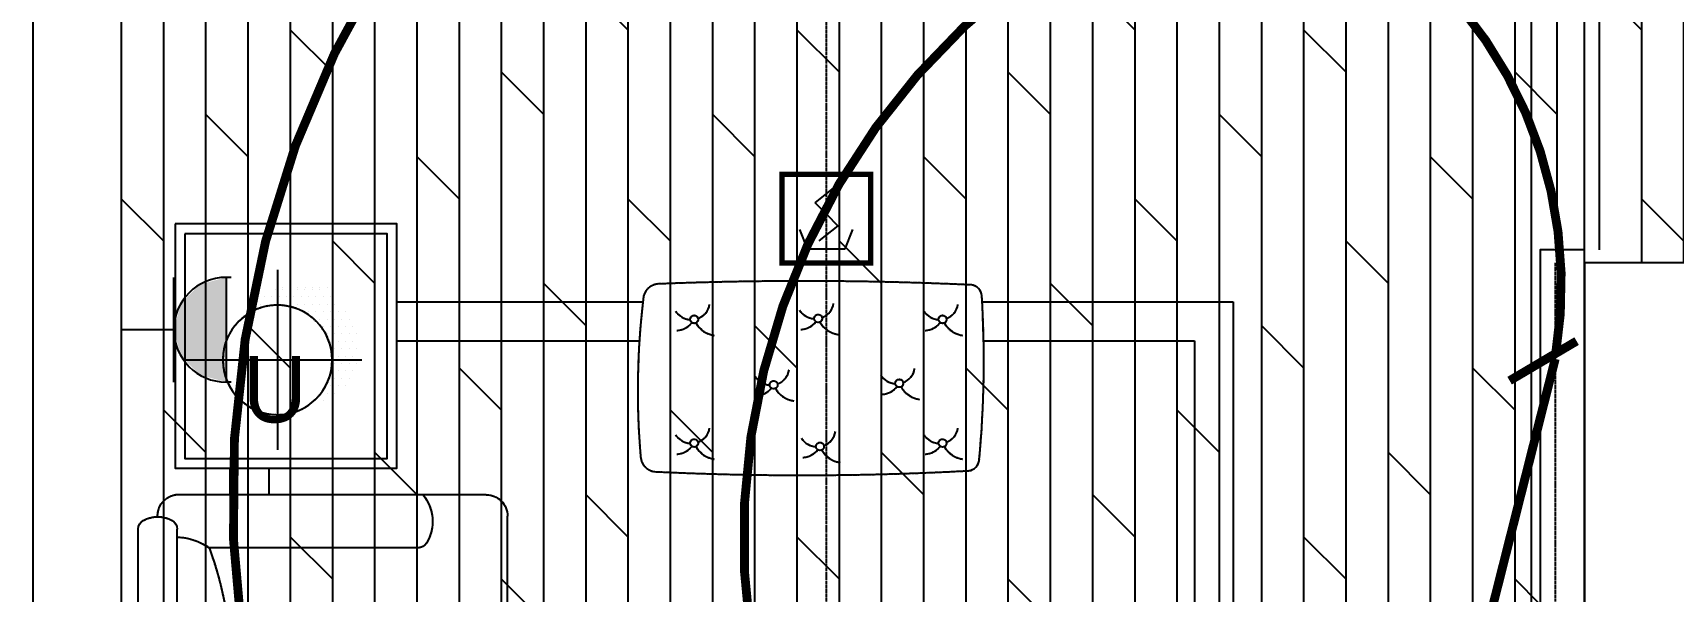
# Model space of a CAD drawing. Extents: x 675652 to 685374, y -153857 to -143837.
# Drawn here: x 675652 to 679352, y -149217 to -147958 of the extents above; entities that cross this region are included whole.
import ezdxf
from ezdxf.enums import TextEntityAlignment as Align

# ---------------------------------------------------------------- set-up
doc = ezdxf.new("R2010")
doc.units = 0
doc.header["$LTSCALE"] = 10
doc.header["$MEASUREMENT"] = 0
doc.linetypes.add('DASH', pattern=[0.35, 0.25, -0.1])
doc.linetypes.add('DOTE', pattern=[2.42, 2, -0.2, 0.02, -0.2])
for name, color, linetype in [('A-地面线', 3, 'Continuous'), ('A-天花尺寸', 3, 'Continuous'), ('A-天花线', 4, 'Continuous'), ('A-完成面', 6, 'Continuous'), ('A-家具', 42, 'Continuous'), ('A-强弱电', 3, 'Continuous'), ('A-灯具', 2, 'Continuous'), ('A-灯具开关控制', 153, 'Continuous'), ('A-虚线家具', 8, 'Continuous'), ('AA$0$A-WALL', 7, 'Continuous'), ('B$0$A-WALL', 7, 'Continuous'), ('E-EQPM-FIRE', 150, 'Continuous')]:
    doc.layers.add(name, color=color, linetype=linetype)
doc.layers.add('TEL_TEXT', color=4, linetype='Continuous', lineweight=25)
doc.styles.add('_TCH_DIM', font='stylu.ttf')
doc.styles.add('_TEL_DIM', font='SIMPLEX', dxfattribs={"width": 0.8, "height": 3.5, "bigfont": 'HZTXT'})
doc.styles.add('DIM_FONT', font='SIMPLEX.shx', dxfattribs={"width": 0.8})
doc.styles.get("Standard").update_dxf_attribs({"font": 'simhei.ttf'})

# ---------------------------------------------------------------- blocks, each defined once
blk = doc.blocks.new('$equip$00001237')
for p, q in [((-0.32, 0.672), (-0.32, 0.64)), ((-0.32, 0.64), (0.32, 0.64)), ((0.32, 0.672), (0.32, 0.64)), ((0.32, 0.32), (-0.32, 0.32)), ((0, 0.32), (0, 0))]:
    blk.add_line(p, q)
blk.add_arc((0, 0.64), 0.32, 180, 0)
for points in [[(0.277, 0.48), (-0.277, 0.48), (0.32, 0.64), (-0.32, 0.64)], [(0.16, 0.363), (-0.16, 0.363), (0.277, 0.48), (-0.277, 0.48)], [(0, 0.32), (0, 0.32), (0.16, 0.363), (-0.16, 0.363)]]:
    blk.add_solid(points)
at = {"flags": 9}
blk.add_attdef('A', (0, 0), '', height=0.0000128, dxfattribs=at)
blk = doc.blocks.new('5698sds')
at = {"layer": 'A-虚线家具', "linetype": 'DASH'}
for p, q in [((676203.8, -163018.7), (676203.7, -163424.3)), ((676173.8, -163079.7), (676173.8, -163079.7)), ((676190.4, -163079.7), (676190.4, -163079.7)), ((676198.8, -163063), (676198.8, -163063)), ((676207.1, -163079.7), (676207.1, -163079.7)), ((676215.5, -163063), (676215.5, -163063)), ((676215.9, -163059.1), (676215.9, -163059.1)), ((676223.8, -163079.7), (676223.8, -163079.7)), ((676232.1, -163063), (676232.1, -163063)), ((676232.6, -163059.1), (676232.6, -163059.1)), ((676240.5, -163079.7), (676240.5, -163079.7)), ((676248.8, -163063), (676248.8, -163063)), ((676249.3, -163059.1), (676249.3, -163059.1)), ((676257.1, -163079.7), (676257.1, -163079.7)), ((676265.5, -163063), (676265.5, -163063)), ((676265.9, -163059.1), (676265.9, -163059.1)), ((676273.8, -163079.7), (676273.8, -163079.7)), ((676282.2, -163063), (676282.2, -163063)), ((676282.6, -163059.1), (676282.6, -163059.1)), ((676290.5, -163079.7), (676290.5, -163079.7)), ((676298.8, -163063), (676298.8, -163063)), ((676299.3, -163059.1), (676299.3, -163059.1)), ((676307.2, -163079.7), (676307.2, -163079.7)), ((676316, -163059.1), (676316, -163059.1)), ((676323.9, -163079.7), (676323.9, -163079.7)), ((676140.4, -163113), (676140.4, -163113)), ((676148.7, -163096.4), (676148.7, -163096.4)), ((676165.4, -163096.4), (676165.4, -163096.4)), ((676182.1, -163096.4), (676182.1, -163096.4)), ((676198.8, -163096.4), (676198.8, -163096.4)), ((676215.5, -163096.4), (676215.5, -163096.4)), ((676232.1, -163096.4), (676232.1, -163096.4)), ((676248.8, -163096.4), (676248.8, -163096.4)), ((676265.5, -163096.4), (676265.5, -163096.4)), ((676273.8, -163113), (676273.8, -163113)), ((676282.2, -163096.4), (676282.2, -163096.4)), ((676290.5, -163113), (676290.5, -163113)), ((676298.8, -163096.4), (676298.8, -163096.4)), ((676298.8, -163129.7), (676298.8, -163129.7)), ((676307.2, -163113), (676307.2, -163113)), ((676315.5, -163096.4), (676315.5, -163096.4)), ((676315.5, -163129.7), (676315.5, -163129.7)), ((676323.9, -163113), (676323.9, -163113)), ((676332.2, -163096.4), (676332.2, -163096.4)), ((676332.2, -163129.7), (676332.2, -163129.7)), ((676340.5, -163113), (676340.5, -163113)), ((676348.9, -163129.7), (676348.9, -163129.7)), ((676357.2, -163113), (676357.2, -163113)), ((676365.5, -163129.7), (676365.5, -163129.7)), ((676307.2, -163146.4), (676307.2, -163146.4)), ((676315.5, -163163.1), (676315.5, -163163.1)), ((676323.9, -163146.4), (676323.9, -163146.4)), ((676332.2, -163163.1), (676332.2, -163163.1)), ((676340.5, -163146.4), (676340.5, -163146.4)), ((676348.9, -163163.1), (676348.9, -163163.1)), ((676357.2, -163146.4), (676357.2, -163146.4)), ((676365.5, -163163.1), (676365.5, -163163.1)), ((676373.9, -163146.4), (676373.9, -163146.4)), ((676382.2, -163163.1), (676382.2, -163163.1)), ((676323.9, -163179.8), (676323.9, -163179.8)), ((676332.2, -163196.4), (676332.2, -163196.4)), ((676340.5, -163179.8), (676340.5, -163179.8)), ((676348.9, -163196.4), (676348.9, -163196.4)), ((676357.2, -163179.8), (676357.2, -163179.8)), ((676365.5, -163196.4), (676365.5, -163196.4)), ((676373.9, -163179.8), (676373.9, -163179.8)), ((676382.2, -163196.4), (676382.2, -163196.4)), ((675997.8, -163221.8), (676393.9, -163221.9)), ((676332.2, -163229.8), (676332.2, -163229.8)), ((676340.5, -163213.1), (676340.5, -163213.1)), ((676348.9, -163229.8), (676348.9, -163229.8)), ((676357.2, -163213.1), (676357.2, -163213.1)), ((676365.5, -163229.8), (676365.5, -163229.8)), ((676373.9, -163213.1), (676373.9, -163213.1)), ((676382.2, -163229.8), (676382.2, -163229.8)), ((676323.9, -163279.8), (676323.9, -163279.8)), ((676332.2, -163263.1), (676332.2, -163263.1)), ((676340.5, -163246.5), (676340.5, -163246.5)), ((676340.5, -163279.8), (676340.5, -163279.8)), ((676348.9, -163263.1), (676348.9, -163263.1)), ((676357.2, -163246.5), (676357.2, -163246.5)), ((676357.2, -163279.8), (676357.2, -163279.8)), ((676365.5, -163263.1), (676365.5, -163263.1)), ((676373.9, -163246.5), (676373.9, -163246.5)), ((676290.5, -163313.2), (676290.5, -163313.2)), ((676307.2, -163313.2), (676307.2, -163313.2)), ((676315.5, -163296.5), (676315.5, -163296.5)), ((676332.2, -163296.5), (676332.2, -163296.5)), ((676265.5, -163329.8), (676265.5, -163329.8)), ((676674.7, -163525.9), (675973.5, -163525.9)), ((675933.4, -163575.4), (675933.4, -163573)), ((676722.5, -164182.4), (676722.5, -163573.6)), ((675889.6, -165549.1), (675889.6, -163603.1)), ((675977.2, -165549.1), (675977.2, -163603.1)), ((676520.8, -163645.2), (676049.4, -163645.2))]:
    blk.add_line(p, q, dxfattribs=at)
for points in [[(675972.9, -162915.4), (675972.9, -163466.1), (676473, -163466.1), (676473, -162915.4)], [(675994.8, -162937.3), (675994.8, -163444.2), (676451.1, -163444.2), (676451.1, -162937.3)]]:
    blk.add_lwpolyline(points, close=True, dxfattribs=at)
for points in [[(676415.4, -163042.3), (676415.8, -163042.3)], [(676415.4, -163042.3), (676415.8, -163042.3)], [(676473, -163091), (677027.8, -163091)], [(677793.3, -163091), (678359.2, -163091), (678359.2, -166010.5), (678004.7, -166010.5)], [(676473, -163178.6), (677019.9, -163178.6)], [(677796.5, -163178.6), (678271.7, -163178.6)], [(678271.7, -163178.6), (678271.7, -165923)], [(676096.8, -163525.9), (676096.8, -163466.1)], [(676184.3, -163466.1), (676184.3, -163525.9)]]:
    blk.add_lwpolyline(points, dxfattribs=at)
for centre in [(677143.5, -163130.3, 0), (677423.2, -163128.3, 0), (677703.7, -163130.3, 0), (677322.8, -163277.9, 0), (677606.1, -163274.5, 0), (677143.5, -163409.2, 0), (677427.3, -163416.8, 0), (677703.7, -163409.2, 0)]:
    blk.add_circle(centre, 9.01, dxfattribs=at)
for centre, radius, start, end in [((677064.7, -163086.6, 0), 36.2, 97.7051, 176.7686), ((677390, -171246.1, 0), 8202, 87.3512, 92.30634), ((677765.7, -163079.5, 0), 26.9, 4.7276, 84.0428), ((678741.1, -163290.7, 0), 1724.9, 173.1388, 184.9582), ((677419.1, -163089.4, 0), 39.1, 289.1829, 352.1506), ((675365.3, -163223.5, 0), 2431.6, 354.7254, 3.4466), ((677136.4, -163089.7, 0), 41.2, 212.4714, 267.3328), ((677139.4, -163091.4, 0), 39.1, 289.1829, 352.1506), ((677416.1, -163087.7, 0), 41.2, 212.4714, 267.3328), ((677696.6, -163089.7, 0), 41.2, 212.4714, 267.3328), ((677699.6, -163091.4, 0), 39.1, 289.1829, 352.1506), ((677102, -163108.2, 0), 47.1, 273.2693, 320.912), ((677197.1, -163109.8, 0), 57.4, 209.9425, 261.7463), ((677381.7, -163106.2, 0), 47.1, 273.2693, 320.912), ((677476.8, -163107.8, 0), 57.4, 209.9425, 261.7463), ((677662.2, -163108.2, 0), 47.1, 273.2693, 320.912), ((677757.3, -163109.8, 0), 57.4, 209.9425, 261.7463), ((677602.1, -163235.6, 0), 39.1, 289.1829, 352.1506), ((677315.7, -163237.3, 0), 41.2, 212.4714, 267.3328), ((677318.7, -163238.9, 0), 39.1, 289.1829, 352.1506), ((677599, -163233.9, 0), 41.2, 212.4714, 267.3328), ((677281.2, -163255.7, 0), 47.1, 273.2693, 320.912), ((677376.4, -163257.3, 0), 57.4, 209.9425, 261.7463), ((677564.6, -163252.4, 0), 47.1, 273.2693, 320.912), ((677659.8, -163254, 0), 57.4, 209.9425, 261.7463), ((677136.4, -163368.6, 0), 41.2, 212.4714, 267.3328), ((677139.4, -163370.2, 0), 39.1, 289.1829, 352.1506), ((677423.3, -163377.9, 0), 39.1, 289.1829, 352.1506), ((677696.6, -163368.6, 0), 41.2, 212.4714, 267.3328), ((677699.6, -163370.2, 0), 39.1, 289.1829, 352.1506), ((677102, -163387, 0), 47.1, 273.2693, 320.912), ((677197.1, -163388.6, 0), 57.4, 209.9425, 261.7463), ((677420.3, -163376.2, 0), 41.2, 212.4714, 267.3328), ((677385.8, -163394.7, 0), 47.1, 273.2693, 320.912), ((677481, -163396.3, 0), 57.4, 209.9425, 261.7463), ((677662.2, -163387, 0), 47.1, 273.2693, 320.912), ((677757.3, -163388.6, 0), 57.4, 209.9425, 261.7463), ((677058.8, -163437.7, 0), 36.2, 183.2314, 262.2949), ((677759.8, -163444.8, 0), 26.9, 275.9572, 355.2724), ((677387.9, -156556.9, 0), 6924.8, 267.23634, 273.10612)]:
    blk.add_arc(centre, radius, start, end, dxfattribs=at)
at = {"layer": 'A-虚线家具', "linetype": 'DASH', "extrusion": (0, 0, -1)}
for centre, major_axis, start_param, end_param in [((676203.8, -163221.9), (-123.4, 0.2), 1.569848, 7.853033), ((675981.1, -163573), (-33.8, 33.8), 5.497787, 7.068583), ((676459.2, -163585.7), (-66.6, 66.6), 1.659681, 2.904869), ((676674.7, -163573.6), (-33.8, 33.8), 0.785393, 2.356194), ((675933.4, -163641.7), (-46.9, 46.9), 0.270261, 1.300536), ((675911.5, -163603.1), (-15.5, 15.5), 5.497787, 6.553446), ((675955.3, -163603.1), (-15.5, 15.5), 1.300536, 2.356194), ((675972.5, -163755.7), (95.2, 95.2), -0.750481, -0.177021), ((675255.7, -163935.4), (845.1, 2.7), -0.347682, 0.354527), ((676520.8, -163623.4), (15.5, 15.5), 1.334073, 2.356194)]:
    blk.add_ellipse(centre, major_axis=major_axis, ratio=1, start_param=start_param, end_param=end_param, dxfattribs=at)
at = {"layer": 'A-虚线家具', "linetype": 'DASH', "style": 'DIM_FONT', "width": 0.8, "flags": 9}
for tag in ['YSIZE', 'XSIZE']:
    blk.add_attdef(tag, (679517.7, -159540.5), '', height=0.454, dxfattribs=at)
blk = doc.blocks.new('$equip_U$00000126(COMP-532-4231)')
for p, q in [((-0.0641, 0.1141), (0.0428, 0.1996)), ((0, 0.05), (-0.0641, 0.1141)), ((0, 0.05), (0.0641, -0.0141)), ((-0.1065, -0.1451), (-0.15, -0.0363)), ((0.0641, -0.0141), (-0.0427, -0.0996)), ((0.1065, -0.1451), (0.15, -0.0363)), ((-0.1065, -0.1451), (0.1065, -0.1451))]:
    blk.add_line(p, q)
at = {"color": 0, "linetype": 'Continuous', "const_width": 0.03}
blk.add_lwpolyline([(-0.25, -0.225), (-0.25, 0.275), (0.25, 0.275), (0.25, -0.225)], close=True, dxfattribs=at)
for p in [(0, 0.275), (-0.25, 0.025), (0.25, 0.025), (0, -0.225)]:
    blk.add_point(p)
at = {"layer": 'TEL_TEXT', "style": '_TEL_DIM', "flags": 1}
blk.add_attdef('A', text='', height=0.00001, dxfattribs=at).set_placement((0, 0.025), align=Align.MIDDLE_CENTER)

msp = doc.modelspace()

# ---------------------------------------------------------------- linework, layer by layer
at = {"layer": 'B$0$A-WALL'}
msp.add_line((675651.7, -144726.8), (675651.7, -152126.8), dxfattribs=at)

# ---------------------------------------------------------------- block references
at = {"layer": 'A-虚线家具', "color": 3}
msp.add_blockref('5698sds', (0, 14526.5), dxfattribs=at)

# ---------------------------------------------------------------- next in the draw order: hatches: boundary and pattern name
at = {"layer": 'A-地面线'}
h = msp.add_hatch(dxfattribs=at)
h.set_pattern_fill('DOLMIT', color=8, scale=120, angle=90, double=1)
h.set_pattern_definition([(90, (675851.75, -147951.81), (-95.249, 6e-15), []), (135, (675851.75, -147951.8), (-190.498, -190.498), [134.703, -269.405])])
h.paths.add_polyline_path([(679051.7, -148476.8), (679051.7, -148446.8), (679201.7, -148446.8), (679201.7, -148476.8), (679441.7, -148476.8), (679441.7, -148461.8), (679461.7, -148461.8), (679466.7, -148461.8), (679491.7, -148461.8), (679491.7, -148476.8), (679501.7, -148476.8), (679501.7, -148476.8), (680311.7, -148476.8), (680311.7, -148461.8), (680336.7, -148461.8), (680361.7, -148461.8), (681951.7, -148476.8), (682142, -148476.8), (682142, -148461.8), (682162, -148461.8), (682167, -148461.8), (682192, -148461.8), (682192, -148476.8), (682202, -148476.8), (683011.7, -148476.8), (683011.7, -148461.8), (683036.7, -148461.8), (683061.7, -148461.8), (683651.7, -148476.8), (683651.7, -147926.8), (683651.7, -147426.8), (683611.5, -147426.8), (683611.5, -147441.8), (683591.5, -147441.8), (683586.5, -147441.8), (683561.5, -147441.8), (683561.5, -147426.8), (683551.5, -147426.9), (682741.7, -147426.9), (682741.7, -147441.8), (682716.7, -147441.8), (682691.7, -147441.8), (682551.7, -147426.8), (681661.7, -147426.8), (681661.7, -147441.8), (681641.7, -147441.8), (681636.7, -147441.8), (681611.7, -147441.8), (681611.7, -147426.8), (681601.7, -147426.8), (680891.7, -147426.8), (680891.7, -147441.8), (680866.7, -147441.8), (680841.7, -147441.8), (680651.7, -147426.8), (678251.7, -147426.8), (678251.7, -147226.8), (678251.7, -147196.8), (678236.7, -147196.8), (678236.7, -147176.8), (678236.7, -147171.8), (678236.7, -147146.8), (678251.7, -147146.8), (678251.7, -147136.8), (678251.7, -145616.8), (678236.7, -145616.8), (678236.7, -145591.8), (678236.7, -145566.8), (678251.7, -145526.7), (678251.7, -144926.8), (678181.7, -144926.8), (678181.7, -144941.8), (678161.7, -144941.8), (678156.7, -144941.8), (678131.7, -144941.8), (678131.7, -144926.8), (678121.7, -144926.9), (677121.7, -144926.9), (677121.7, -144941.8), (677096.7, -144941.8), (677071.7, -144941.8), (676251.7, -144926.8), (675851.7, -144926.8), (675851.7, -151926.8), (676721.7, -151926.8), (676721.7, -151911.8), (676741.7, -151911.8), (676746.7, -151911.8), (676771.7, -151911.8), (678851.7, -151926.8), (679151.7, -151926.8), (679151.7, -151196.8), (679071.7, -151196.8), (679071.7, -151256.8), (679091.7, -151256.8), (679091.7, -151276.8), (679048.7, -151276.8), (679048.7, -151271.8), (679051.7, -151271.8), (679051.7, -151197.1)])

# ---------------------------------------------------------------- next in the draw order: linework, layer by layer
at = {"layer": 'A-天花尺寸', "color": 1, "linetype": 'DOTE', "ltscale": 0.4}
msp.add_line((677441.7, -151276.8), (677441.7, -147506.8), dxfattribs=at)
at = {"layer": 'A-天花线'}
for p, q in [((679151.7, -148476.8), (679151.7, -147426.8)), ((679031.7, -147546.8), (679031.7, -151276.8)), ((675851.7, -151931.8), (675851.7, -148201.8))]:
    msp.add_line(p, q, dxfattribs=at)
at = {"layer": 'A-完成面', "color": 6}
msp.add_lwpolyline([(679071.7, -151196.8), (679151.7, -151196.8), (679151.7, -148446.8), (679051.7, -148446.8), (679051.7, -151196.8)], dxfattribs=at)
at = {"layer": 'A-家具'}
for p, q in [((676203.8, -148492.2), (676203.7, -148897.8)), ((677793.3, -148564.6), (678359.2, -148564.6)), ((678359.2, -148564.6), (678359.2, -151484)), ((675997.8, -148695.3), (676393.9, -148695.5)), ((676674.7, -148999.4), (675973.5, -148999.4)), ((675933.4, -149049), (675933.4, -149046.6)), ((676722.5, -149656), (676722.5, -149047.2)), ((675889.6, -151022.7), (675889.6, -149076.6))]:
    msp.add_line(p, q, dxfattribs=at)
at = {"layer": 'A-家具', "color": 8}
for p, q in [((678271.7, -148652.1), (678271.7, -151396.5)), ((675977.2, -151022.7), (675977.2, -149076.6)), ((676520.8, -149118.8), (676049.4, -149118.8))]:
    msp.add_line(p, q, dxfattribs=at)
at = {"layer": 'A-家具'}
msp.add_lwpolyline([(675972.9, -148388.9), (675972.9, -148939.7), (676473, -148939.7), (676473, -148388.9)], close=True, dxfattribs=at)
at = {"layer": 'A-家具', "color": 8}
msp.add_lwpolyline([(675994.8, -148410.8), (675994.8, -148917.8), (676451.1, -148917.8), (676451.1, -148410.8)], close=True, dxfattribs=at)
for points in [[(676415.4, -148515.9), (676415.8, -148515.9)], [(676415.4, -148515.9), (676415.8, -148515.9)], [(676473, -148652.1), (677019.9, -148652.1)], [(677796.5, -148652.1), (678271.7, -148652.1)], [(676184.3, -148939.7), (676184.3, -148999.4)]]:
    msp.add_lwpolyline(points, dxfattribs=at)
at = {"layer": 'A-家具'}
for points in [[(676473, -148564.6), (677027.8, -148564.6)], [(676096.8, -148999.4), (676096.8, -148939.7)]]:
    msp.add_lwpolyline(points, dxfattribs=at)
at = {"layer": 'A-家具', "color": 8}
for centre in [(677143.5, -148603.9, 0), (677423.2, -148601.9, 0), (677703.7, -148603.9, 0), (677606.1, -148748.1, 0), (677322.8, -148751.4, 0), (677143.5, -148882.7, 0), (677427.3, -148890.4, 0), (677703.7, -148882.7, 0)]:
    msp.add_circle(centre, 9.01, dxfattribs=at)
at = {"layer": 'A-家具'}
for centre, radius, start, end in [((677390, -156719.6, 0), 8202, 87.3512, 92.30634), ((677064.7, -148560.2, 0), 36.2, 97.7051, 176.7686), ((677765.7, -148553.1, 0), 26.9, 4.7276, 84.0428), ((675365.3, -148697, 0), 2431.6, 354.7254, 3.4466), ((678741.1, -148764.2, 0), 1724.9, 173.1388, 184.9582), ((677058.8, -148911.3, 0), 36.2, 183.2314, 262.2949), ((677759.8, -148918.4, 0), 26.9, 275.9572, 355.2724), ((677387.9, -142030.4, 0), 6924.8, 267.23634, 273.10612)]:
    msp.add_arc(centre, radius, start, end, dxfattribs=at)
at = {"layer": 'A-家具', "color": 8}
for centre, radius, start, end in [((677136.4, -148563.3, 0), 41.2, 212.4714, 267.3328), ((677139.4, -148564.9, 0), 39.1, 289.1829, 352.1506), ((677416.1, -148561.3, 0), 41.2, 212.4714, 267.3328), ((677419.1, -148562.9, 0), 39.1, 289.1829, 352.1506), ((677696.6, -148563.3, 0), 41.2, 212.4714, 267.3328), ((677699.6, -148564.9, 0), 39.1, 289.1829, 352.1506), ((677102, -148581.7, 0), 47.1, 273.2693, 320.912), ((677197.1, -148583.4, 0), 57.4, 209.9425, 261.7463), ((677381.7, -148579.7, 0), 47.1, 273.2693, 320.912), ((677476.8, -148581.3, 0), 57.4, 209.9425, 261.7463), ((677662.2, -148581.7, 0), 47.1, 273.2693, 320.912), ((677757.3, -148583.4, 0), 57.4, 209.9425, 261.7463), ((677315.7, -148710.8, 0), 41.2, 212.4714, 267.3328), ((677318.7, -148712.5, 0), 39.1, 289.1829, 352.1506), ((677599, -148707.5, 0), 41.2, 212.4714, 267.3328), ((677602.1, -148709.2, 0), 39.1, 289.1829, 352.1506), ((677281.2, -148729.3, 0), 47.1, 273.2693, 320.912), ((677376.4, -148730.9, 0), 57.4, 209.9425, 261.7463), ((677564.6, -148725.9, 0), 47.1, 273.2693, 320.912), ((677659.8, -148727.6, 0), 57.4, 209.9425, 261.7463), ((677139.4, -148843.8, 0), 39.1, 289.1829, 352.1506), ((677699.6, -148843.8, 0), 39.1, 289.1829, 352.1506), ((677136.4, -148842.1, 0), 41.2, 212.4714, 267.3328), ((677420.3, -148849.8, 0), 41.2, 212.4714, 267.3328), ((677423.3, -148851.4, 0), 39.1, 289.1829, 352.1506), ((677696.6, -148842.1, 0), 41.2, 212.4714, 267.3328), ((677102, -148860.5, 0), 47.1, 273.2693, 320.912), ((677197.1, -148862.2, 0), 57.4, 209.9425, 261.7463), ((677385.8, -148868.2, 0), 47.1, 273.2693, 320.912), ((677481, -148869.8, 0), 57.4, 209.9425, 261.7463), ((677662.2, -148860.5, 0), 47.1, 273.2693, 320.912), ((677757.3, -148862.2, 0), 57.4, 209.9425, 261.7463)]:
    msp.add_arc(centre, radius, start, end, dxfattribs=at)
at = {"layer": 'A-家具', "extrusion": (0, 0, -1)}
for centre, major_axis, start_param, end_param in [((676203.8, -148695.4), (-123.4, 0.2), 1.569848, 7.853033), ((675981.1, -149046.6), (-33.8, 33.8), 5.497787, 7.068583), ((676674.7, -149047.2), (-33.8, 33.8), 0.785393, 2.356194), ((675911.5, -149076.6), (-15.5, 15.5), 5.497787, 6.553446), ((675933.4, -149115.3), (-46.9, 46.9), 0.270261, 1.300536), ((675955.3, -149076.6), (-15.5, 15.5), 1.300536, 2.356194)]:
    msp.add_ellipse(centre, major_axis=major_axis, ratio=1, start_param=start_param, end_param=end_param, dxfattribs=at)
at = {"layer": 'A-家具', "color": 8, "extrusion": (0, 0, -1)}
for centre, major_axis, start_param, end_param in [((676459.2, -149059.2), (-66.6, 66.6), 1.659681, 2.904869), ((675972.5, -149229.2), (95.2, 95.2), -0.750481, -0.177021), ((676520.8, -149096.9), (15.5, 15.5), 1.334073, 2.356194), ((675255.7, -149408.9), (845.1, 2.7), -0.347682, 0.354527)]:
    msp.add_ellipse(centre, major_axis=major_axis, ratio=1, start_param=start_param, end_param=end_param, dxfattribs=at)
at = {"layer": 'A-灯具', "color": 2, "linetype": 'DASH'}
msp.add_line((679086.3, -151196.8), (679086.3, -148476.8), dxfattribs=at)
at = {"layer": 'A-灯具开关控制', "color": 1, "linetype": 'DASH', "const_width": 20}
for points in [[(678260.4, -151314.6, -0.629513), (676711.2, -147446.1, 2.03353)], [(678325, -147572.1, -0.401551), (679086.4, -148684.4, 27.216085)], [(678262.4, -147621.3, 0.460073), (677469.4, -149891.7, -18.216964)], [(679085.6, -148693.1, -0.04259), (678266.6, -151299.6, 4.595369)]]:
    msp.add_lwpolyline(points, format="xyb", dxfattribs=at)
msp.add_lwpolyline([(679133.9, -148652.9), (678982.8, -148742.1)], dxfattribs=at)
at = {"layer": 'AA$0$A-WALL'}
for p, q in [((679151.7, -148476.8), (679151.7, -151926.8)), ((679451.7, -148476.8), (679151.7, -148476.8))]:
    msp.add_line(p, q, dxfattribs=at)
at = {"layer": 'B$0$A-WALL'}
msp.add_line((675851.7, -152026.8), (675851.7, -144726.8), dxfattribs=at)

# ---------------------------------------------------------------- next in the draw order: block references
at = {"layer": 'A-强弱电', "xscale": 368.7009804528498, "yscale": 368.7009804528498, "zscale": 368.7009804528498, "rotation": 270}
msp.add_blockref('$equip$00001237', (675851.7, -148627.2), dxfattribs=at)
at = {"layer": 'E-EQPM-FIRE', "xscale": 400, "yscale": 400, "zscale": 400}
msp.add_blockref('$equip_U$00000126(COMP-532-4231)', (677441.7, -148387.1), dxfattribs=at)

# ---------------------------------------------------------------- next in the draw order: texts
at = {"layer": 'A-强弱电', "color": 0, "style": '_TCH_DIM'}
msp.add_text('U', height=150, dxfattribs=at).set_placement((676125.4, -148836.2))

doc.saveas('drawing.dxf')
